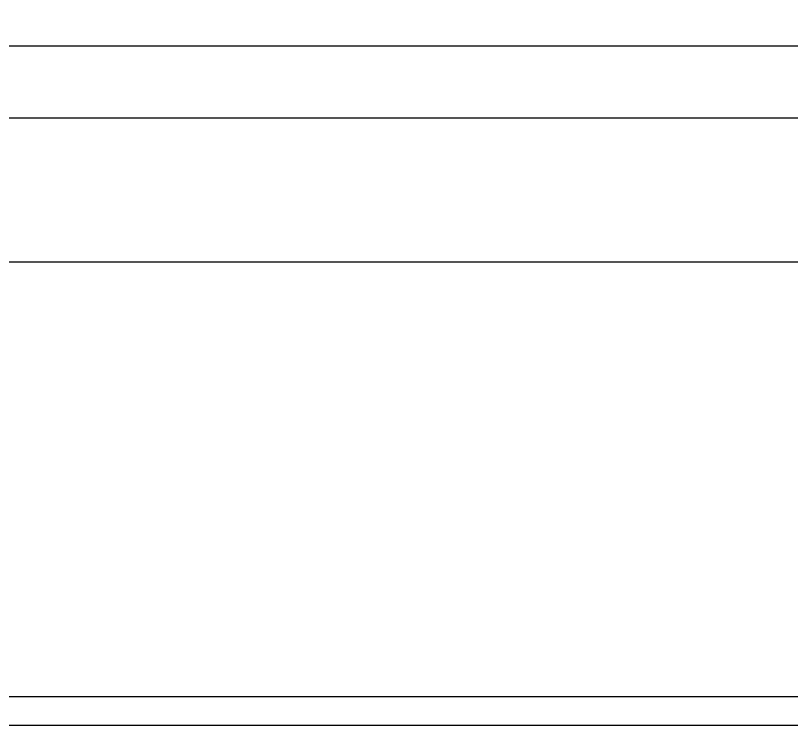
# Model space of a CAD drawing. Header units: centimetres. Extents: x -8730 to 48594, y -13 to 19987.
# Drawn here: x 6463 to 11886, y -13 to 4950 of the extents above; entities that cross this region are included whole.
import ezdxf

# ---------------------------------------------------------------- set-up
doc = ezdxf.new("R2010")
doc.units = ezdxf.units.CM
doc.header["$MEASUREMENT"] = 0
doc.layers.add('1-BASLIK', color=53, linetype='Continuous', lineweight=25)
doc.layers.add('T-TEXT', color=85, linetype='Continuous')

msp = doc.modelspace()

# ---------------------------------------------------------------- linework, layer by layer
at = {"layer": '1-BASLIK'}
for points in [[(-8730.1, -12.9), (-8730.1, 19987.1), (48593.9, 19987.1), (48593.9, -12.9)], [(45693.9, 187.1), (-8530.1, 187.1), (-8530.1, 19787.1), (45693.9, 19787.1)], [(-6103.8, 9120.4), (37956, 9120.4), (37956, 3226.7), (-6103.8, 3226.7)]]:
    msp.add_lwpolyline(points, close=True, dxfattribs=at)
at = {"layer": 'T-TEXT', "color": 7}
for p, q in [((-5138.2, 4738.4), (36595.3, 4738.4)), ((-5138.2, 4233.4), (36595.3, 4233.4))]:
    msp.add_line(p, q, dxfattribs=at)

doc.saveas('drawing.dxf')
